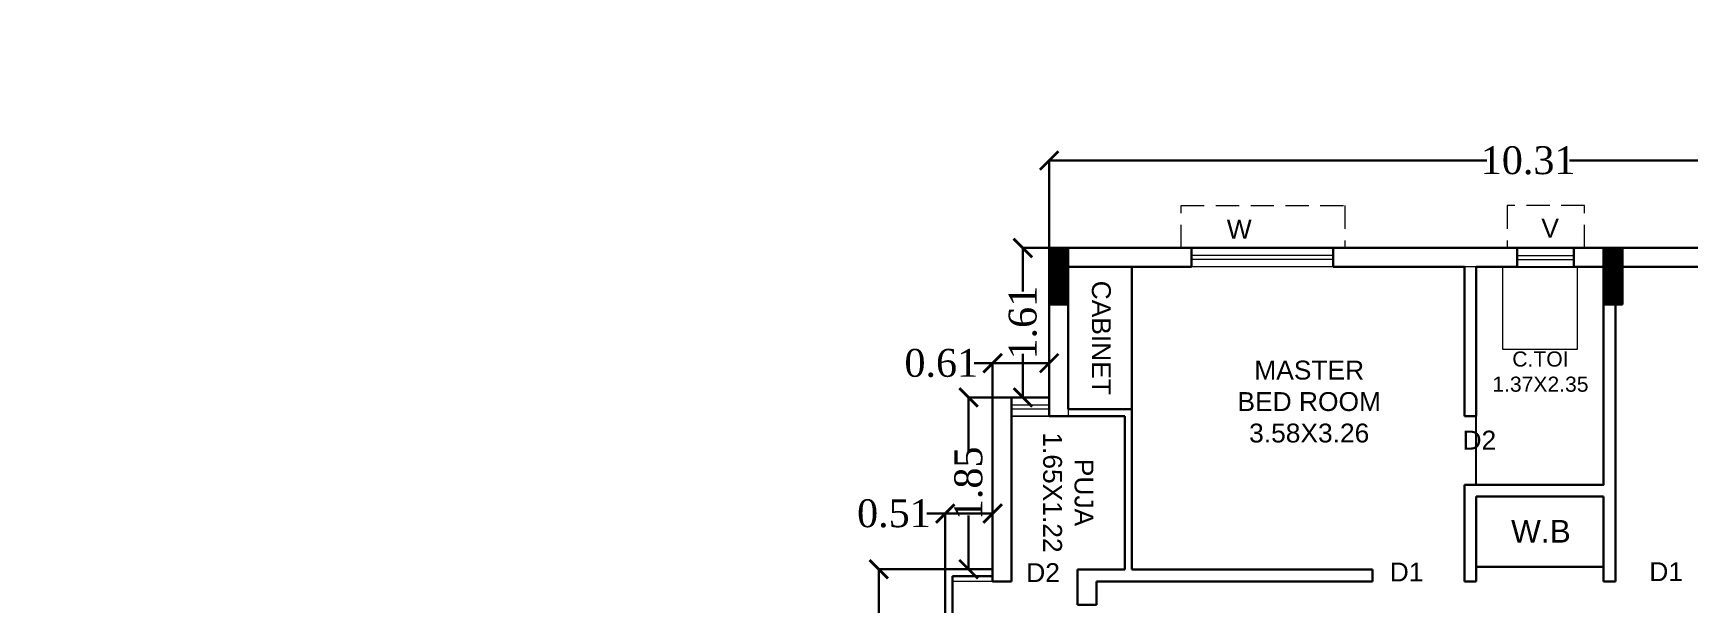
# Model space of a CAD drawing. Header units: metres. Extents: x 0 to 63445, y 32361 to 32804.
# Drawn here: x 63159.96 to 63177.8, y 32546.05 to 32552.2 of the extents above; entities that cross this region are included whole.
import ezdxf

# ---------------------------------------------------------------- set-up
doc = ezdxf.new("R2010")
doc.units = ezdxf.units.M
doc.header["$MEASUREMENT"] = 0
doc.header["$PDMODE"] = 34
doc.header["$PDSIZE"] = -10
for name, pattern in [('CONTINULUS', [0]), ('DASHED', [0.75, 0.5, -0.25]), ('DASHED2', [0.375, 0.25, -0.125])]:
    doc.linetypes.add(name, pattern=pattern)
doc.layers.get('0').update_dxf_attribs({"lineweight": 25})
doc.layers.add('BLK_1_FLR_7_BATH', color=3, linetype='Continuous', plot=False)
for name, color, linetype, lineweight in [('BLK_1_FLR_7_BLT_UP_AREA', 14, 'DASHED', 9), ('BLK_1_FLR_7_UNITFA', 7, 'Continuous', 0), ('BLK_1_FLR_7_WATER_CLOSET', 7, 'Continuous', 0), ('COLUMN', 1, 'Continuous', 30), ('PLAN_INFO', 1, 'Continuous', 20), ('TEXT-2', 65, 'Continuous', 18), ('wall', 7, 'Continuous', 30), ('window', 154, 'Continuous', 9)]:
    doc.layers.add(name, color=color, linetype=linetype, lineweight=lineweight)
doc.layers.add('text', color=65, linetype='Continuous')
doc.styles.add('AutoDCRFont', font='arial.ttf')
doc.styles.get("Standard").update_dxf_attribs({"font": 'arial.ttf', "height": 0.4})
doc.styles.add('style2', font='arial.ttf', dxfattribs={"height": 0.25})
doc.styles.add('TNR', font='times.ttf', dxfattribs={"height": 0.5})
doc.dimstyles.new('ARCHANA', dxfattribs={"dimscale": 0, "dimtxt": 0.5, "dimasz": 0.5, "dimexe": 0, "dimexo": 0, "dimgap": 0, "dimtad": 0, "dimzin": 0, "dimdsep": 46, "dimtxsty": 'TNR', "dimblk": 'ARCHTICK', "dimcen": 0.09, "dimclrd": 36, "dimclre": 36, "dimclrt": 7, "dimadec": 0, "dimazin": 0, "dimtfac": 1, "dimtofl": 0, "dimtmove": 0, "dimatfit": 3, "dimldrblk": 'ARCHTICK', "dimfxl": 1, "dimfrac": 2, "dimtolj": 1, "dimtzin": 0, "dimlwd": -1, "dimlwe": -1, "dimarcsym": 0})

# ---------------------------------------------------------------- blocks, each defined once
blk = doc.blocks.new('A$C7D115503')
at = {"layer": 'COLUMN', "ltscale": 3}
h = blk.add_hatch(dxfattribs=at)
h.set_pattern_fill('ANSI31', color=256, style=0)
h.paths.add_polyline_path([(-14.36, -11.59), (-6.36, -11.59), (-6.36, 12.41), (-14.36, 12.41)])
at = {"layer": 'COLUMN', "ltscale": 0.05}
for p, q in [((-14.36, 12.41), (-6.36, 12.41)), ((-14.36, 12.41), (-14.36, -11.59)), ((-6.36, 12.41), (-6.36, -11.59)), ((-6.36, -11.59), (-14.36, -11.59))]:
    blk.add_line(p, q, dxfattribs=at)
blk = doc.blocks.new('_ArchTick')
at = {"color": 0, "linetype": 'ByBlock', "const_width": 0.15}
blk.add_lwpolyline([(-0.5, -0.5), (0.5, 0.5)], dxfattribs=at)
blk = doc.blocks.new('*D524')
at = {"layer": 'Defpoints', "color": 0, "ltscale": 0.5, "transparency": 16777216}
for p in [(63169.062, 32546.43), (63169.778, 32546.43), (63169.778, 32540)]:
    blk.add_point(p, dxfattribs=at)
at = {"layer": 'wall', "color": 36, "ltscale": 0.5, "transparency": 16777216}
for p, q in [((63169.778, 32546.43), (63169.062, 32546.43)), ((63169.062, 32546.43), (63169.062, 32543.575)), ((63169.062, 32540), (63169.062, 32542.855)), ((63169.778, 32540), (63169.062, 32540))]:
    blk.add_line(p, q, dxfattribs=at)
at = {"layer": 'wall', "color": 36, "ltscale": 0.5, "transparency": 16777216, "xscale": 0.2, "yscale": 0.2, "zscale": 0.2}
for p, rotation in [((63169.062, 32546.43), 90), ((63169.062, 32540), 270)]:
    blk.add_blockref('_ArchTick', p, dxfattribs=dict(at, rotation=rotation))
at = {"layer": 'wall', "color": 7, "ltscale": 0.5, "transparency": 16777216, "insert": (63169.062, 32543.215), "char_height": 0.5, "attachment_point": 5, "rotation": 90, "style": 'TNR'}
blk.add_mtext('\\A1;{\\H0.6x;6.43}', dxfattribs=at)
blk = doc.blocks.new('*D525')
at = {"layer": 'Defpoints', "color": 0, "ltscale": 0.5, "transparency": 16777216}
for p in [(63169.778, 32547.03), (63169.778, 32546.43), (63170.288, 32546.43)]:
    blk.add_point(p, dxfattribs=at)
at = {"layer": 'wall', "color": 36, "ltscale": 0.5, "transparency": 16777216}
for p, q in [((63169.778, 32547.03), (63169.578, 32547.03)), ((63169.778, 32546.43), (63169.778, 32547.03)), ((63170.288, 32547.03), (63169.778, 32547.03)), ((63170.288, 32546.43), (63170.288, 32547.03))]:
    blk.add_line(p, q, dxfattribs=at)
at = {"layer": 'wall', "color": 36, "ltscale": 0.5, "transparency": 16777216, "xscale": 0.2, "yscale": 0.2, "zscale": 0.2, "rotation": 180}
blk.add_blockref('_ArchTick', (63169.778, 32547.03), dxfattribs=at)
at = {"layer": 'wall', "color": 36, "ltscale": 0.5, "transparency": 16777216, "xscale": 0.2, "yscale": 0.2, "zscale": 0.2}
blk.add_blockref('_ArchTick', (63170.288, 32547.03), dxfattribs=at)
at = {"layer": 'wall', "color": 7, "ltscale": 0.5, "transparency": 16777216, "insert": (63169.225, 32547.03), "char_height": 0.5, "attachment_point": 5, "style": 'TNR'}
blk.add_mtext('\\A1;{\\H0.6x;0.51}', dxfattribs=at)
blk = doc.blocks.new('*D526')
at = {"layer": 'Defpoints', "color": 0, "ltscale": 0.5, "transparency": 16777216}
for p in [(63170.029, 32548.28), (63170.288, 32548.28), (63170.288, 32546.43)]:
    blk.add_point(p, dxfattribs=at)
at = {"layer": 'wall', "color": 36, "ltscale": 0.5, "transparency": 16777216}
for p, q in [((63170.288, 32548.28), (63170.029, 32548.28)), ((63170.029, 32548.28), (63170.029, 32547.702)), ((63170.029, 32546.43), (63170.029, 32547.008)), ((63170.288, 32546.43), (63170.029, 32546.43))]:
    blk.add_line(p, q, dxfattribs=at)
at = {"layer": 'wall', "color": 36, "ltscale": 0.5, "transparency": 16777216, "xscale": 0.2, "yscale": 0.2, "zscale": 0.2}
for p, rotation in [((63170.029, 32548.28), 90), ((63170.029, 32546.43), 270)]:
    blk.add_blockref('_ArchTick', p, dxfattribs=dict(at, rotation=rotation))
at = {"layer": 'wall', "color": 7, "ltscale": 0.5, "transparency": 16777216, "insert": (63170.029, 32547.355), "char_height": 0.5, "attachment_point": 5, "rotation": 90, "style": 'TNR'}
blk.add_mtext('\\A1;{\\H0.6x;1.85}', dxfattribs=at)
blk = doc.blocks.new('*D527')
at = {"layer": 'Defpoints', "color": 0, "ltscale": 0.5, "transparency": 16777216}
for p in [(63170.897, 32548.649), (63170.288, 32548.28), (63170.897, 32548.28)]:
    blk.add_point(p, dxfattribs=at)
at = {"layer": 'wall', "color": 36, "ltscale": 0.5, "transparency": 16777216}
for p, q in [((63170.288, 32548.649), (63170.088, 32548.649)), ((63170.288, 32548.28), (63170.288, 32548.649)), ((63170.897, 32548.649), (63170.288, 32548.649)), ((63170.897, 32548.28), (63170.897, 32548.649))]:
    blk.add_line(p, q, dxfattribs=at)
at = {"layer": 'wall', "color": 36, "ltscale": 0.5, "transparency": 16777216, "xscale": 0.2, "yscale": 0.2, "zscale": 0.2, "rotation": 180}
blk.add_blockref('_ArchTick', (63170.288, 32548.649), dxfattribs=at)
at = {"layer": 'wall', "color": 36, "ltscale": 0.5, "transparency": 16777216, "xscale": 0.2, "yscale": 0.2, "zscale": 0.2}
blk.add_blockref('_ArchTick', (63170.897, 32548.649), dxfattribs=at)
at = {"layer": 'wall', "color": 7, "ltscale": 0.5, "transparency": 16777216, "insert": (63169.735, 32548.649), "char_height": 0.5, "attachment_point": 5, "style": 'TNR'}
blk.add_mtext('\\A1;{\\H0.6x;0.61}', dxfattribs=at)
blk = doc.blocks.new('*D494')
at = {"layer": 'Defpoints', "color": 0, "ltscale": 0.5, "transparency": 16777216}
for p in [(63170.614, 32549.889), (63170.897, 32549.889), (63170.897, 32548.28)]:
    blk.add_point(p, dxfattribs=at)
at = {"layer": 'wall', "color": 36, "ltscale": 0.5, "transparency": 16777216}
for p, q in [((63170.897, 32549.889), (63170.614, 32549.889)), ((63170.614, 32549.889), (63170.614, 32549.419)), ((63170.614, 32548.28), (63170.614, 32548.75)), ((63170.897, 32548.28), (63170.614, 32548.28))]:
    blk.add_line(p, q, dxfattribs=at)
at = {"layer": 'wall', "color": 36, "ltscale": 0.5, "transparency": 16777216, "xscale": 0.2, "yscale": 0.2, "zscale": 0.2}
for p, rotation in [((63170.614, 32549.889), 90), ((63170.614, 32548.28), 270)]:
    blk.add_blockref('_ArchTick', p, dxfattribs=dict(at, rotation=rotation))
at = {"layer": 'wall', "color": 7, "ltscale": 0.5, "transparency": 16777216, "insert": (63170.614, 32549.085), "char_height": 0.5, "attachment_point": 5, "rotation": 90, "style": 'TNR'}
blk.add_mtext('\\A1;{\\H0.6x;1.61}', dxfattribs=at)
blk = doc.blocks.new('*D528')
at = {"layer": 'Defpoints', "color": 0, "ltscale": 0.5, "transparency": 16777216}
for p in [(63181.212, 32550.831), (63170.897, 32549.889), (63181.212, 32549.889)]:
    blk.add_point(p, dxfattribs=at)
at = {"layer": 'wall', "color": 36, "ltscale": 0.5, "transparency": 16777216}
for p, q in [((63170.897, 32549.889), (63170.897, 32550.831)), ((63170.897, 32550.831), (63175.609, 32550.831)), ((63181.212, 32550.831), (63176.5, 32550.831)), ((63181.212, 32549.889), (63181.212, 32550.831))]:
    blk.add_line(p, q, dxfattribs=at)
at = {"layer": 'wall', "color": 36, "ltscale": 0.5, "transparency": 16777216, "xscale": 0.2, "yscale": 0.2, "zscale": 0.2, "rotation": 180}
blk.add_blockref('_ArchTick', (63170.897, 32550.831), dxfattribs=at)
at = {"layer": 'wall', "color": 36, "ltscale": 0.5, "transparency": 16777216, "xscale": 0.2, "yscale": 0.2, "zscale": 0.2}
blk.add_blockref('_ArchTick', (63181.212, 32550.831), dxfattribs=at)
at = {"layer": 'wall', "color": 7, "ltscale": 0.5, "transparency": 16777216, "insert": (63176.054, 32550.831), "char_height": 0.5, "attachment_point": 5, "style": 'TNR'}
blk.add_mtext('\\A1;{\\H0.6x;10.31}', dxfattribs=at)

msp = doc.modelspace()

# ---------------------------------------------------------------- linework, layer by layer
at = {"layer": 'BLK_1_FLR_7_BATH', "color": 3}
msp.add_lwpolyline([(63175.4948, 32549.6859), (63176.8664, 32549.6859), (63176.8664, 32547.3404), (63175.4948, 32547.3404)], close=True, dxfattribs=at)
at = {"layer": 'BLK_1_FLR_7_BLT_UP_AREA', "color": 14, "linetype": 'CONTINULUS', "ltscale": 0.05}
msp.add_lwpolyline([(63233.1569, 32549.8891), (63170.8973, 32549.8891), (63170.8973, 32548.2802), (63170.2876, 32548.2802), (63170.2876, 32546.4302), (63169.778, 32546.4302), (63169.778, 32546.4302), (63169.778, 32539.9996), (63170.8973, 32539.9996), (63170.8973, 32537.5611), (63169.778, 32537.5611), (63169.778, 32531.1305), (63170.2876, 32531.1305), (63170.2876, 32529.2805), (63170.8973, 32529.2805), (63170.8973, 32527.6716), (63233.1569, 32527.6716)], dxfattribs=at)
at = {"layer": 'BLK_1_FLR_7_UNITFA', "color": 3, "ltscale": 0.5}
msp.add_lwpolyline([(63169.8542, 32540.0758), (63170.8973, 32540.0758), (63170.8973, 32540.2028), (63176.9934, 32540.2028), (63176.9934, 32540.0504), (63181.0084, 32540.0504), (63181.0084, 32549.6859), (63171.1005, 32549.6859), (63171.1005, 32548.077), (63170.4899, 32548.077), (63170.4909, 32546.299), (63169.8542, 32546.299), (63169.8542, 32540.0758)], close=True, dxfattribs=at)
at = {"layer": 'BLK_1_FLR_7_WATER_CLOSET', "color": 3}
msp.add_lwpolyline([(63176.585, 32549.6859), (63175.7763, 32549.6859), (63175.7763, 32548.8009), (63176.585, 32548.8009)], close=True, dxfattribs=at)
at = {"layer": 'wall', "ltscale": 0.05}
for p, q in [((63170.8973, 32548.2802), (63170.8973, 32549.8891)), ((63170.8973, 32549.8891), (63172.4307, 32549.8891)), ((63170.8973, 32549.8891), (63170.8973, 32548.2802)), ((63173.9547, 32549.8891), (63175.9363, 32549.8891)), ((63176.5459, 32549.8891), (63177.0696, 32549.8891)), ((63177.0696, 32549.8891), (63177.9841, 32549.8891)), ((63176.9934, 32546.299), (63176.9934, 32549.6986)), ((63171.1005, 32549.6859), (63172.4307, 32549.6859)), ((63171.1005, 32548.1532), (63171.1005, 32549.6859)), ((63173.9547, 32549.6859), (63175.3678, 32549.6859)), ((63175.3678, 32548.077), (63175.3678, 32549.6859)), ((63175.4948, 32549.6859), (63175.9382, 32549.6859)), ((63175.4948, 32549.6859), (63175.9363, 32549.6859)), ((63175.4948, 32548.077), (63175.4948, 32549.6859)), ((63176.5459, 32549.6859), (63176.6828, 32549.6859)), ((63176.5459, 32549.6859), (63176.8664, 32549.6859)), ((63177.0696, 32549.6859), (63177.9841, 32549.6859)), ((63176.8664, 32547.3404), (63176.8664, 32549.2922)), ((63170.8973, 32548.2802), (63170.2876, 32548.2802)), ((63170.2876, 32546.299), (63170.2876, 32548.2802)), ((63170.4909, 32546.299), (63170.4909, 32548.2802)), ((63171.7863, 32548.1532), (63171.1005, 32548.1532)), ((63171.7101, 32548.077), (63170.8973, 32548.077)), ((63175.4948, 32548.077), (63175.3678, 32548.077)), ((63175.3678, 32546.426), (63175.3678, 32547.3404)), ((63176.8664, 32547.3404), (63175.3678, 32547.3404)), ((63175.4948, 32546.299), (63175.4948, 32547.2134)), ((63176.8664, 32547.2134), (63175.4948, 32547.2134)), ((63176.8664, 32546.299), (63176.8664, 32547.2134)), ((63169.778, 32543.2382), (63169.778, 32546.4302)), ((63169.778, 32546.4302), (63170.2876, 32546.4302)), ((63169.8542, 32543.2382), (63169.8542, 32546.354)), ((63169.8542, 32546.354), (63170.2876, 32546.354)), ((63171.7101, 32546.426), (63171.2021, 32546.426)), ((63171.2021, 32546.426), (63171.2021, 32546.0472)), ((63174.3772, 32546.426), (63171.7863, 32546.426)), ((63174.3772, 32546.299), (63174.3772, 32546.426)), ((63175.3678, 32546.299), (63175.3678, 32546.426)), ((63175.3678, 32546.426), (63175.3678, 32546.426)), ((63170.4909, 32546.299), (63170.2876, 32546.299)), ((63171.2021, 32546.0472), (63171.2021, 32546.299)), ((63174.3772, 32546.299), (63171.4053, 32546.299)), ((63171.4053, 32546.0472), (63171.4053, 32546.299))]:
    msp.add_line(p, q, dxfattribs=at)
at = {"layer": 'wall', "ltscale": 3}
for p, q in [((63172.4307, 32549.8891), (63172.4307, 32549.6859)), ((63173.9547, 32549.8891), (63173.9547, 32549.6859)), ((63175.9363, 32549.6859), (63175.9363, 32549.8891)), ((63176.5459, 32549.6859), (63176.5459, 32549.8891)), ((63171.2021, 32546.0472), (63171.4053, 32546.0472))]:
    msp.add_line(p, q, dxfattribs=at)
at = {"layer": 'wall'}
for p, q in [((63171.7863, 32548.1532), (63171.7863, 32549.6859)), ((63171.7863, 32548.1532), (63171.7863, 32546.426)), ((63171.7101, 32548.077), (63171.7101, 32546.426)), ((63176.8664, 32546.4547), (63175.4948, 32546.4547)), ((63175.3678, 32546.299), (63175.4948, 32546.299)), ((63176.8664, 32546.299), (63176.9934, 32546.299))]:
    msp.add_line(p, q, dxfattribs=at)
at = {"layer": 'wall', "ltscale": 0.1}
msp.add_line((63175.9363, 32549.6859), (63175.8786, 32549.6859), dxfattribs=at)
at = {"layer": 'wall', "ltscale": 0.5}
msp.add_line((63170.8973, 32548.2802), (63170.8973, 32548.077), dxfattribs=at)
msp.add_lwpolyline([(63200.3042, 32527.6716), (63184.3601, 32527.6716), (63184.3601, 32537.5103), (63181.2116, 32537.5103), (63181.2116, 32527.6716), (63170.8973, 32527.6716), (63170.8973, 32529.2805), (63170.2876, 32529.2805), (63170.2876, 32531.1305), (63169.778, 32531.1305), (63169.778, 32537.5611), (63170.8973, 32537.5611), (63170.8973, 32539.9996), (63169.778, 32539.9996), (63169.778, 32546.4302), (63170.2876, 32546.4302), (63170.2876, 32548.2802), (63170.8973, 32548.2802), (63170.8973, 32549.8891), (63181.2116, 32549.8891), (63181.2116, 32540.0504), (63184.3601, 32540.0504), (63184.3601, 32549.8891), (63200.3042, 32549.8891)], dxfattribs=at)
at = {"layer": 'wall'}
msp.add_arc((63170.9227, 32549.7378), 0.0254, 90, 180, dxfattribs=at)
at = {"layer": 'window'}
for p, q in [((63173.9547, 32549.8891), (63172.4316, 32549.8891)), ((63176.545, 32549.8891), (63175.9363, 32549.8891)), ((63176.545, 32549.8891), (63176.5459, 32549.8891)), ((63173.9547, 32549.8091), (63172.4316, 32549.8092)), ((63173.9547, 32549.7658), (63172.4316, 32549.7658)), ((63175.9363, 32549.8092), (63176.545, 32549.8092)), ((63175.9363, 32549.7659), (63176.545, 32549.7658)), ((63176.545, 32549.8092), (63176.5459, 32549.8092)), ((63176.545, 32549.7659), (63176.5459, 32549.7659)), ((63173.9547, 32549.6859), (63172.4316, 32549.6859)), ((63175.9363, 32549.6859), (63176.545, 32549.6859)), ((63175.9372, 32549.6859), (63175.9382, 32549.6859)), ((63176.545, 32549.6859), (63176.5459, 32549.6859)), ((63170.4899, 32548.2802), (63170.8973, 32548.2802)), ((63170.4899, 32548.2003), (63170.8973, 32548.2003)), ((63170.4899, 32548.157), (63170.8973, 32548.157)), ((63170.4899, 32548.077), (63170.8973, 32548.077))]:
    msp.add_line(p, q, dxfattribs=at)
at = {"layer": 'window', "color": 8, "linetype": 'DASHED2'}
for points in [[(63172.3164, 32549.8891), (63172.3164, 32550.3463), (63174.0786, 32550.3463), (63174.0786, 32549.8891)], [(63176.6611, 32549.8891), (63176.6611, 32550.3463), (63175.8271, 32550.3463), (63175.8271, 32549.8891)]]:
    msp.add_lwpolyline(points, dxfattribs=at)

# ---------------------------------------------------------------- block references
at = {"layer": 'COLUMN', "ltscale": 0.05, "xscale": -0.025400733691282, "yscale": 0.025400733691282, "zscale": 0.025400733691282, "rotation": 180}
for p in [(63171.2621, 32549.5948), (63177.2313, 32549.5948)]:
    msp.add_blockref('A$C7D115503', p, dxfattribs=at)

# ---------------------------------------------------------------- texts
at = {"layer": 'PLAN_INFO', "linetype": 'Continuous', "insert": (62933.8759, 32556.8916), "char_height": 2.1336, "attachment_point": 1, "style": 'style2'}
msp.add_mtext_dynamic_manual_height_columns('{\\Fstandard|c0;PLAN INFO\\P\\PARCHITECT_OR_TECHNICAL_PERSON_NAME=SK. REHAN AHAMED\\PPLOT_NO=598/3036\\PKHATA_NO=238/1398\\PMAUZA=ANDARPUR\\PDISTRICT=CUTTACK\\PPLOT_AREA_M2=4864.95\\PAVG_PLOT_DEPTH= 9\\PAVG_PLOT_WIDTH= 11\\PROAD_WIDTH=9.14\\A1;\\P\\A0;EXISTING_FLOOR_AREA_TO_BE_DEMOLISHED_M2 = 0\\PNUMBER_OF_OCCUPANTS_OR_USERS_OR_BED_BLK_1=150\\PNUMBER_OF_OCCUPANTS_OR_USERS_OR_BED_BLK_2=80\\PNUMBER_OF_OCCUPANTS_OR_USERS_OR_BED_BLK_3=50\\PIS_THE_PLOT_PART_OF_THE_LAYOUT_APPROVED_BY_THE_AUTHORITY_OR_DEVELOPED_AND_ALLOTTED_BY_THE_GOVERNMENT_OR_STATUTORY_BODIES_OR_IS_A_FINAL_PLOT_IN_TOWN_PLANNING_SCHEMES_OR_DEVELOPMENT_SCHEMES=YES\\P\\A1;IS_LAND_REGULARIZED=YES\\PLAND_USE_ZONE=RESIDENTIAL USE ZONE\\A0;\\PIS_BUILDING_UNDER_HAZARDOUS_OCCUPANCY_CATEGORY=NO\\PIS_BUILDING_CENTRALLY_AIR_CONDITIONED=NO\\PDOES_PROJECT_HAVE_MORE_THAN_10000_LITRES_OF_WASTE_WATER_DISCHARGE_PER_DAY=NO\\PDOES_THE_PROJECT_REQUIRE_NOC_FROM_AAI_AS_PER_THE_COLOUR_CODED_ZONE_MAPS=NO\\PIS_THE_PROJECT_LOCATED_WITHIN_300_METERS_DISTANCE_OF_THE_CENTRALLY_PROTECTED_MONUMENT=YES\\PIS_THE_PROJECT_LOCATED_WITHIN_300_METERS_DISTANCE_OF_THE_STATE_PROTECTED_MONUMENT=NO\\PIS_THE_PROJECT_LOCATED_WITHIN_200_METERS_FROM_STRATEGIC_BUILDINGS=YES\\PIS_PROPOSED_CONSTRUCTION_NEXT_TO_FLOOD_EMBANKMENT_AND_DOES_APPLICANT_WANT_TO_HAVE_DIRECT_ACCESS_FROM_THE_EMBANKMENT_ROAD=NO\\PIS_KISAM_OF_LAND_RECORDED_AS_AGRICULTURE_IN_RECORD_OF_RIGHTS=YES\\PIS_THE_PROJECT_ADJACENT_TO_HIGHWAY_AND_HAVING_DIRECT_ACCESS_TO_IT=NO\\PIS_THE_PROJECT_CLOSE_TO_THE_COASTAL_REGION=NO\\PSTAR_RATING_FOR_HOTEL_PROJECT=NA\\PDOES_HOSPITAL_HAVE_CRITICAL_CARE_UNIT=NA\\PDOC_OSHB_OR_GA_OR_BDA_DEVELOPED_AND_ALLOTTED_PLOT=YES\\PDOC_PLOT_PART_OF_APPROVED_PRIVATE_LAYOUT=YES\\PDOC_PLOT_PART_OF_UNAUTHORISED_LAYOUT_OR_REVENUE_PLOT=NO\\PDOC_IS_PROJECT_COMING_UNDER_THE_JURISDICTION_OF_PLANNING_AUTHORITIES=YES\\PDOC_DOES_THE_PROJECT_HAVE_AFFORDABLE_HOUSING_COMPONENT=NO\\PDOC_DOES_THE_PROJECT_HAVE_MORE_THAN_500_SQM_BUILT_UP_AREA_EXCLUDING_THE_AFFORDABLE_HOUSING_COMPONENT=NO\\PDOC_DOES_PROJECT_REQUIRE_RERA_REGISTRATION=NO\\PPER_ACRE_BENCHMARK_VALUE_OF_LAND_NEEDED_IF_PROJECT_IS_HAVING_PURCHASABLE_FAR_COMPONENT=100000\\PIS_SECURITY_DEPOSIT_REQUIRED=NO\\PDISTANCE_OF_DA_PARKING_SPACE_FROM_BUILDING_ENTRANCE=13.39\\PTOTAL_PARKING_AREA_IF_PROJECT_HAS_OFF_SITE_PARKING_PROVISION_WITHIN_300_METERS_FROM_PROJECT_SITE=NA\\PTOTAL_CONNECTED_LOAD_OF_THE_PROPOSED_PROJECT_IN_W=9200\\PMINIMUM_GENERATION_CAPACITY_OF_THE_ROOFTOP_SOLAR_PV_SYSTEM_IN_W=2000\\PCAPACITY_OF_SOLAR_WATER_HEATING_SYSTEM_IN_LPD=11900\\P\\fCalibri|b0|i0|c0|p34;\\H0.91667x;DOES_PROJECT_HAVE_LOW_WATER_CONSUMPTION_AND_PLUMBING_FIXTURES=YES\\PDOES_PROJECT_HAVE_REDUCED_HARDSCAPE=YES\\PDOES_PROJECT_HAVE_LOW_ENERGY_CONSUMPTION_LIGHTING_FIXTURES=YES\\PDOES_PROJECT_HAVE_ENERGY_EFFICIENT_HVAC_SYSTEM=YES\\PDOES_PROJECT_HAVE_LIGHTING_OF_COMMON_AREAS_BY_SOLAR_ENERGY_OR_LED_DEVICES=YES\\PDOES_PROJECT_HAVE_SEGREGATION_OF_WASTE_PROVISION=YES\\PDOES_PROJECT_HAVE_ORGANIC_WASTE_MANAGEMENT_PROVISION=YES\\P\\Fstandard|c0;\\H1.09091x;PROJECT_VALUE_IN_INR_IF_EIDP_FEE_IS_APPLICABLE_FOR_PROJECT=10000000\\PIS_THE_PROJECT_BY_STATE_GOVT_OR_CENTRAL_GOVT_OR_GOVT_UNDERTAKING=NO\\PNUMBER_OF_TEMPORARY_STRUCTURES_IF_PRESENT_AT_THE_SITE=4\\P\\H1x;ADDITIONAL_TDR_IF_APPLICABLE_M2=NA}', width=251.038176, gutter_width=28, heights=[264.8801], dxfattribs=at)
at = {"layer": 'text', "rotation": 270}
for s, insert, char_height, width, attachment_point in [('\\pxqc;CABINET', (63171.5602, 32545.975), 0.203206, 5.893319, 3), ('\\pxqc;PUJA\\P1.65X1.22', (63170.8291, 32550.0996), 0.20321, 5.68602, 7)]:
    msp.add_mtext(s, dxfattribs=dict(at, insert=insert, char_height=char_height, width=width, attachment_point=attachment_point))
at = {"layer": 'text'}
for s, insert, char_height, width, attachment_point in [('\\pxqc;MASTER \\PBED ROOM\\P3.58X3.26', (63170.9025, 32548.6758), 0.203206, 5.588511, 1), ('\\pxqc;C.TOI\\P1.37X2.35', (63173.9535, 32548.7749), 0.162565, 4.465728, 1), ('\\pxqc,t17;D2', (63172.5949, 32547.7187), 0.203206, 5.867919, 7), ('\\pxqc;W.B', (63172.8233, 32546.9611), 0.24385, 6.736694, 1), ('\\pxqc,t17;D2', (63167.4469, 32546.2924), 0.203206, 6.767919, 7), ('\\pxqc;D1', (63171.8116, 32546.299), 0.20321, 5.867919, 7), ('\\pxqc;D1', (63174.6063, 32546.302), 0.20321, 5.867919, 7)]:
    msp.add_mtext(s, dxfattribs=dict(at, insert=insert, char_height=char_height, width=width, attachment_point=attachment_point))
at = {"layer": 'TEXT-2', "char_height": 0.2032, "width": 0.183842, "attachment_point": 3, "style": 'AutoDCRFont'}
for s, insert in [('W', (63173.0773, 32550.194)), ('V', (63176.3855, 32550.2039))]:
    msp.add_mtext(s, dxfattribs=dict(at, insert=insert))

# ---------------------------------------------------------------- dimensions: what is measured, and where the dimension line sits
at = {"layer": 'wall', "ltscale": 0.5}
for base, p1, p2, picture, middle in [((63181.2116, 32550.8308), (63170.8973, 32549.8891), (63181.2116, 32549.8891), '*D528', (63176.0544, 32550.8308)), ((63169.778, 32547.0301), (63170.2876, 32546.4302), (63169.778, 32546.4302), '*D525', (63169.2255, 32547.0301))]:
    dim = msp.add_linear_dim(base=base, p1=p1, p2=p2, text='{\\H0.6x;<>}', dimstyle='ARCHANA', override={"dimscale": 1, "dimtxt": 0.3, "dimasz": 0.2, "dimfxl": 6, "dimarcsym": 1}, dxfattribs=at)
    dim.commit()
    dim.dimension.update_dxf_attribs({"geometry": picture, "text_midpoint": middle})
for base, p1, p2, picture, middle in [((63170.6142, 32549.8891), (63170.8973, 32548.2802), (63170.8973, 32549.8891), '*D494', (63170.6142, 32549.0847)), ((63170.0289, 32548.2802), (63170.2876, 32546.4302), (63170.2876, 32548.2802), '*D526', (63170.0289, 32547.3552)), ((63169.0621, 32546.4302), (63169.778, 32539.9996), (63169.778, 32546.4302), '*D524', (63169.0621, 32543.2149))]:
    dim = msp.add_linear_dim(base=base, p1=p1, p2=p2, angle=90, text='{\\H0.6x;<>}', dimstyle='ARCHANA', override={"dimscale": 1, "dimtxt": 0.3, "dimasz": 0.2, "dimfxl": 6, "dimarcsym": 1}, dxfattribs=at)
    dim.commit()
    dim.dimension.update_dxf_attribs({"geometry": picture, "text_midpoint": middle})
dim = msp.add_linear_dim(base=(63170.8973, 32548.6486), p1=(63170.2876, 32548.2802), p2=(63170.8973, 32548.2802), text='{\\H0.6x;<>}', dimstyle='ARCHANA', override={"dimscale": 1, "dimtxt": 0.3, "dimasz": 0.2, "dimfxl": 6, "dimarcsym": 1}, dxfattribs=at)
dim.commit()
dim.dimension.update_dxf_attribs({"geometry": '*D527', "text_midpoint": (63169.7351, 32548.6486), "dimtype": 160})

doc.saveas('drawing.dxf')
